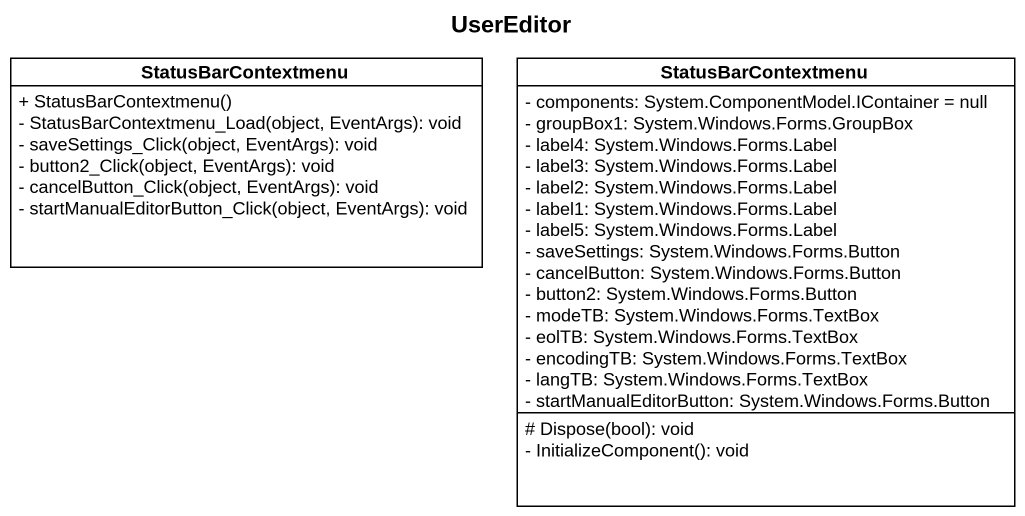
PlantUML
@startuml
title UserEditor
hide circle
hide empty members
skinparam classAttributeIconSize 0
class StatusBarContextmenu {
  + StatusBarContextmenu()
  - StatusBarContextmenu_Load(object, EventArgs): void
  - saveSettings_Click(object, EventArgs): void
  - button2_Click(object, EventArgs): void
  - cancelButton_Click(object, EventArgs): void
  - startManualEditorButton_Click(object, EventArgs): void
}
class "StatusBarContextmenu" as StatusBarContextmenu_2 {
  - components: System.ComponentModel.IContainer = null
  - groupBox1: System.Windows.Forms.GroupBox
  - label4: System.Windows.Forms.Label
  - label3: System.Windows.Forms.Label
  - label2: System.Windows.Forms.Label
  - label1: System.Windows.Forms.Label
  - label5: System.Windows.Forms.Label
  - saveSettings: System.Windows.Forms.Button
  - cancelButton: System.Windows.Forms.Button
  - button2: System.Windows.Forms.Button
  - modeTB: System.Windows.Forms.TextBox
  - eolTB: System.Windows.Forms.TextBox
  - encodingTB: System.Windows.Forms.TextBox
  - langTB: System.Windows.Forms.TextBox
  - startManualEditorButton: System.Windows.Forms.Button
  # Dispose(bool): void
  - InitializeComponent(): void
}
@enduml
